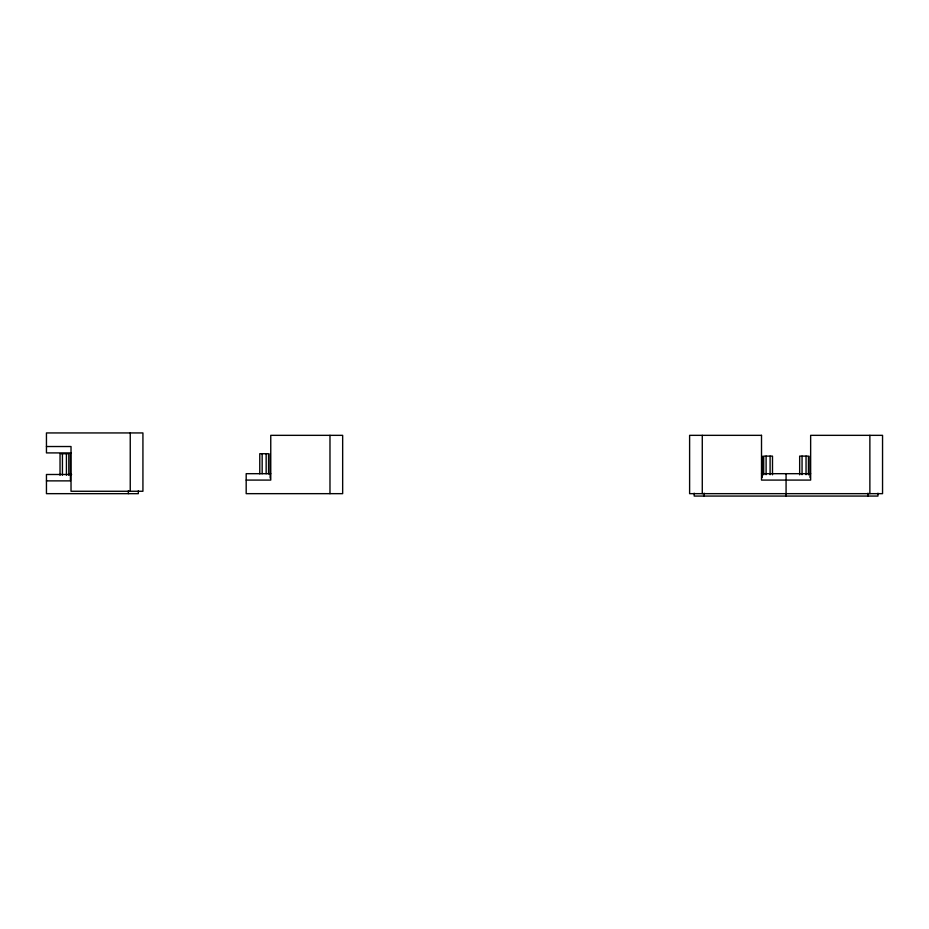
<?xml version="1.0" encoding="UTF-8"?>
<svg xmlns="http://www.w3.org/2000/svg" width="929" height="929" viewBox="0 0 929 929"><rect width="100%" height="100%" fill="white"/><g stroke="black" fill="none" stroke-linecap="round" stroke-linejoin="round"><path stroke-width="1.39" d="M46.45 446.524L71.022 446.524L71.022 491.267L142.927 491.267L142.927 432.937L46.45 432.937L46.45 452.911L71.022 452.911M270.757 473.685L246.185 473.685L246.185 493.659L342.662 493.659L342.662 435.341L270.757 435.341L270.757 480.084L246.185 480.084M761.513 473.685L810.645 473.685M71.614 474.487L46.45 474.487L46.45 493.659L138.328 493.659L138.328 490.814M46.45 480.874L70.418 480.874L70.418 453.712M877.951 493.206L877.951 496.063L694.195 496.063L694.195 493.206M869.869 435.341L869.869 493.659M867.965 493.206L867.965 496.063M810.042 456.116L810.042 477.552M808.451 474.812L808.451 456.116L799.66 456.116L799.66 474.812M806.047 456.116L806.047 474.696M802.052 456.116L802.052 474.696M786.073 473.685L786.073 496.063M772.498 474.812L772.498 456.116L763.708 456.116L763.708 474.812M770.095 456.116L770.095 474.696M766.1 456.116L766.1 474.696M762.105 456.116L762.105 477.552M704.182 493.206L704.182 496.063M702.278 435.341L702.278 493.659M329.981 435.341L329.981 493.659M270.153 453.712L270.153 478.017M268.562 473.848L268.562 453.712L259.772 453.712L259.772 473.848M266.158 453.712L266.158 473.732M262.164 453.712L262.164 473.732M130.246 432.937L130.246 491.267M128.341 490.814L128.341 493.659M68.816 475.288L68.816 453.712L60.037 453.712L60.037 475.288M66.424 453.712L66.424 475.16M62.429 453.712L62.429 475.16M761.513 435.341L689.608 435.341L689.608 493.659L882.55 493.659L882.55 435.341L810.645 435.341L810.645 480.084L761.513 480.084L761.513 435.341"/></g></svg>
